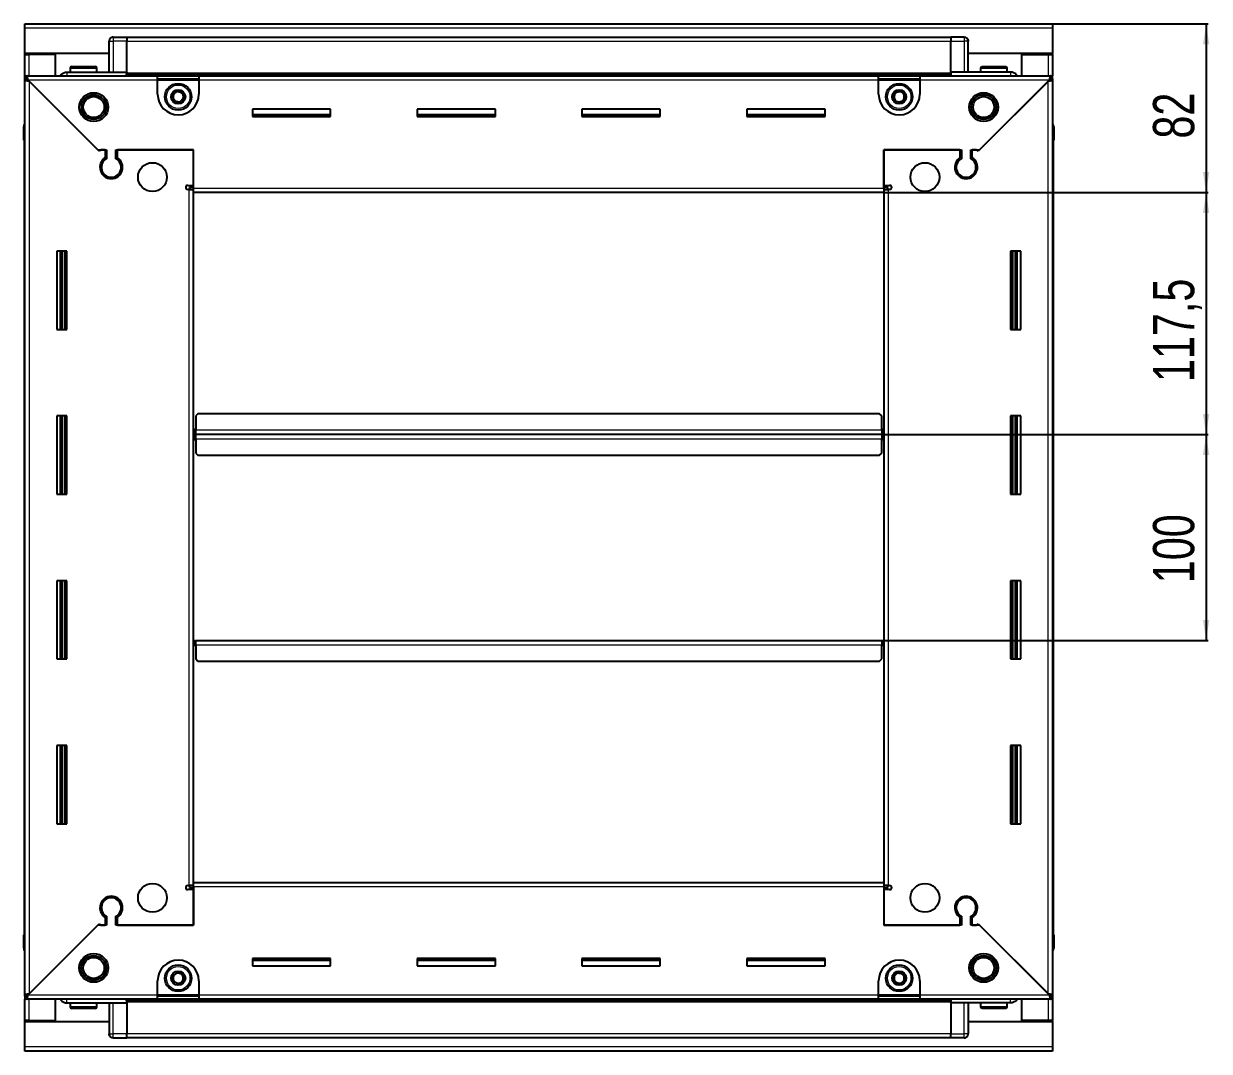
# Model space of a CAD drawing. Header units: millimetres. Extents: x 927 to 3344, y -269 to 1535.
# Drawn here: x 2769 to 3344, y 899 to 1398 of the extents above; entities that cross this region are included whole.
import ezdxf

# ---------------------------------------------------------------- set-up
doc = ezdxf.new("R2010")
doc.units = ezdxf.units.MM
doc.layers.add('FORMAT', color=7, linetype='Continuous')
doc.styles.add('SLDTEXTSTYLE0', font='TXT', dxfattribs={"width": 0.75})
doc.dimstyles.new('SLDDIMSTYLE0', dxfattribs={"dimtxt": 20, "dimasz": 10, "dimexe": 0, "dimexo": 0.0625, "dimgap": 5, "dimtad": 2, "dimdec": 1, "dimrnd": 1e-09, "dimzin": 12, "dimdsep": 46, "dimtxsty": 'SLDTEXTSTYLE0', "dimsah": 1, "dimcen": 0.09, "dimadec": 0, "dimazin": 3, "dimtfac": 1, "dimtofl": 0, "dimtmove": 0, "dimatfit": 3, "dimfxl": 0, "dimfrac": 2, "dimtolj": 1, "dimtzin": 12, "dimarcsym": 0})

# ---------------------------------------------------------------- blocks, each defined once
blk = doc.blocks.new('_D_5')
at = {"layer": 'FORMAT'}
for p, q in [((3268.15, 1397.66), (3343.64, 1397.66)), ((3342.64, 1397.66), (3342.64, 1315.66)), ((3186.15, 1315.66), (3343.64, 1315.66))]:
    blk.add_line(p, q, dxfattribs=at)
for points in [[(3342.64, 1397.66), (3341.1, 1387.66), (3344.18, 1387.66)], [(3342.64, 1315.66), (3344.18, 1325.66), (3341.1, 1325.66)]]:
    blk.add_solid(points, dxfattribs=at)
at = {"layer": 'FORMAT', "insert": (3316.86, 1341.88), "char_height": 20, "attachment_point": 1, "rotation": 90, "style": 'SLDTEXTSTYLE0'}
blk.add_mtext('82', dxfattribs=at)
blk = doc.blocks.new('_D_6')
at = {"layer": 'FORMAT'}
for p, q in [((3186.15, 1315.66), (3343.64, 1315.66)), ((3342.64, 1315.66), (3342.64, 1198.16)), ((3185.15, 1198.16), (3343.64, 1198.16))]:
    blk.add_line(p, q, dxfattribs=at)
for points in [[(3342.64, 1315.66), (3341.1, 1305.66), (3344.18, 1305.66)], [(3342.64, 1198.16), (3344.18, 1208.16), (3341.1, 1208.16)]]:
    blk.add_solid(points, dxfattribs=at)
at = {"layer": 'FORMAT', "insert": (3316.86, 1223.66), "char_height": 20, "attachment_point": 1, "rotation": 90, "style": 'SLDTEXTSTYLE0'}
blk.add_mtext('117,5', dxfattribs=at)
blk = doc.blocks.new('_D_7')
at = {"layer": 'FORMAT'}
for p, q in [((3185.15, 1198.16), (3343.64, 1198.16)), ((3342.64, 1198.16), (3342.64, 1098.16)), ((3185.15, 1098.16), (3343.64, 1098.16))]:
    blk.add_line(p, q, dxfattribs=at)
for points in [[(3342.64, 1198.16), (3341.1, 1188.16), (3344.18, 1188.16)], [(3342.64, 1098.16), (3344.18, 1108.16), (3341.1, 1108.16)]]:
    blk.add_solid(points, dxfattribs=at)
at = {"layer": 'FORMAT', "insert": (3316.86, 1125.99), "char_height": 20, "attachment_point": 1, "rotation": 90, "style": 'SLDTEXTSTYLE0'}
blk.add_mtext('100', dxfattribs=at)

msp = doc.modelspace()

# ---------------------------------------------------------------- linework, layer by layer
at = {"color": 7, "linetype": 'Continuous', "lineweight": 25}
for p, q in [((2769.14, 1397.66), (3268.14, 1397.66)), ((2769.14, 1395.56), (2769.14, 1397.66)), ((2769.14, 1383.16), (2769.14, 1395.56)), ((3268.14, 1397.66), (3268.14, 1395.56)), ((3268.14, 1395.56), (3268.14, 1383.16)), ((2810.14, 1374.16), (2810.14, 1389.16)), ((2810.82, 1390.66), (2810.82, 1390.66)), ((2812.14, 1391.16), (2818.64, 1391.16)), ((2812.14, 1391.16), (2818.64, 1391.16)), ((2818.64, 1391.16), (2818.64, 1391.16)), ((2818.64, 1391.16), (2818.64, 1391.16)), ((2818.64, 1391.16), (2818.64, 1389.16)), ((3218.64, 1391.01), (2818.64, 1391.01)), ((2818.64, 1374.16), (2818.64, 1389.16)), ((3218.64, 1391.16), (3218.64, 1391.16)), ((3225.14, 1391.16), (3218.64, 1391.16)), ((3225.14, 1391.16), (3218.64, 1391.16)), ((3218.64, 1391.16), (3218.64, 1389.16)), ((3218.64, 1374.16), (3218.64, 1389.16)), ((3227.14, 1389.16), (3227.14, 1389.16)), ((3227.14, 1374.16), (3227.14, 1389.16)), ((2810.14, 1383.16), (2769.14, 1383.16)), ((2769.14, 1382.66), (2769.14, 1383.16)), ((2769.14, 1372.41), (2769.14, 1382.66)), ((2769.14, 1382.66), (2771.24, 1382.66)), ((2770.64, 1382.66), (2770.64, 1383.16)), ((2784.14, 1382.66), (2771.24, 1382.66)), ((2784.14, 1372.41), (2784.14, 1382.66)), ((3268.14, 1383.16), (3227.14, 1383.16)), ((3253.14, 1382.66), (3266.04, 1382.66)), ((3253.14, 1372.41), (3253.14, 1382.66)), ((3266.04, 1382.66), (3268.14, 1382.66)), ((3266.64, 1382.66), (3266.64, 1383.16)), ((3268.14, 1382.66), (3268.14, 1383.16)), ((3268.14, 1382.66), (3268.14, 1372.41)), ((2791.14, 1376.06), (2791.14, 1374.16)), ((2791.94, 1376.86), (2803.34, 1376.86)), ((2804.14, 1374.16), (2804.14, 1376.06)), ((3233.14, 1376.06), (3233.14, 1374.16)), ((3233.94, 1376.86), (3245.34, 1376.86)), ((3246.14, 1374.16), (3246.14, 1376.06)), ((2769.14, 1370.91), (2769.14, 1372.41)), ((2769.14, 1372.41), (2770.14, 1372.41)), ((2769.14, 1370.41), (2769.14, 1370.91)), ((2769.14, 1370.91), (2770.14, 1370.91)), ((2769.14, 925.91), (2769.14, 1370.41)), ((2770.64, 1370.41), (2769.14, 1370.41)), ((2770.14, 1370.91), (2770.14, 1372.41)), ((2770.14, 1372.41), (2833.64, 1372.41)), ((2770.74, 1370.31), (2804.64, 1336.41)), ((2805.34, 1335.71), (2771.24, 1369.81)), ((2789.64, 1374.16), (2818.64, 1374.16)), ((2818.57, 1372.41), (2818.64, 1374.13)), ((2818.64, 1374.16), (2818.64, 1373.66)), ((2818.64, 1373.01), (3218.64, 1373.01)), ((2833.64, 1370.31), (2833.64, 1372.41)), ((2833.64, 1372.41), (2853.64, 1372.41)), ((2833.64, 1370.91), (2853.64, 1370.91)), ((2833.64, 1363.41), (2833.64, 1370.31)), ((2853.64, 1372.41), (3183.64, 1372.41)), ((2853.64, 1372.41), (2853.64, 1370.31)), ((2853.64, 1370.31), (2853.64, 1363.41)), ((3183.64, 1370.31), (3183.64, 1372.41)), ((3183.64, 1372.41), (3203.64, 1372.41)), ((3183.64, 1370.91), (3203.64, 1370.91)), ((3183.64, 1363.41), (3183.64, 1370.31)), ((3203.64, 1372.41), (3267.14, 1372.41)), ((3203.64, 1372.41), (3203.64, 1370.31)), ((3203.64, 1370.31), (3203.64, 1363.41)), ((3218.64, 1374.16), (3218.64, 1373.66)), ((3247.64, 1374.16), (3218.64, 1374.16)), ((3218.64, 1374.13), (3218.72, 1372.41)), ((3266.04, 1369.81), (3231.94, 1335.71)), ((3232.64, 1336.41), (3266.54, 1370.31)), ((3266.64, 1370.41), (3268.14, 1370.41)), ((3267.14, 1370.91), (3267.14, 1372.41)), ((3267.14, 1372.41), (3268.14, 1372.41)), ((3267.14, 1370.91), (3268.14, 1370.91)), ((3268.14, 1370.91), (3268.14, 1372.41)), ((3268.14, 1370.91), (3268.14, 1370.41)), ((3268.14, 1370.41), (3268.14, 925.91)), ((2917.64, 1356.16), (2879.64, 1356.16)), ((2879.64, 1356.16), (2879.64, 1352.66)), ((2917.64, 1353.41), (2879.64, 1353.41)), ((2879.64, 1352.66), (2917.64, 1352.66)), ((2917.64, 1352.66), (2917.64, 1356.16)), ((2997.64, 1356.16), (2959.64, 1356.16)), ((2959.64, 1356.16), (2959.64, 1352.66)), ((2997.64, 1353.41), (2959.64, 1353.41)), ((2959.64, 1352.66), (2997.64, 1352.66)), ((2997.64, 1352.66), (2997.64, 1356.16)), ((3077.64, 1356.16), (3039.64, 1356.16)), ((3039.64, 1356.16), (3039.64, 1352.66)), ((3077.64, 1353.41), (3039.64, 1353.41)), ((3039.64, 1352.66), (3077.64, 1352.66)), ((3077.64, 1352.66), (3077.64, 1356.16)), ((3157.64, 1356.16), (3119.64, 1356.16)), ((3119.64, 1356.16), (3119.64, 1352.66)), ((3157.64, 1353.41), (3119.64, 1353.41)), ((3119.64, 1352.66), (3157.64, 1352.66)), ((3157.64, 1352.66), (3157.64, 1356.16)), ((2768.64, 1347.66), (2768.64, 1341.16)), ((2768.64, 1341.16), (2768.64, 1347.66)), ((3268.14, 1348.98), (3268.14, 1348.98)), ((3268.64, 1347.66), (3268.64, 1341.16)), ((3268.64, 1341.16), (3268.64, 1347.66)), ((2768.64, 1341.16), (2768.64, 1341.16)), ((2769.14, 1341.16), (2768.64, 1341.16)), ((2768.79, 1341.16), (2768.79, 955.16)), ((3268.14, 1341.16), (3268.64, 1341.16)), ((3268.49, 955.16), (3268.49, 1341.16)), ((3268.64, 1341.16), (3268.64, 1341.16)), ((3268.64, 1341.16), (3268.64, 1341.16)), ((2804.64, 1336.41), (2808.84, 1336.41)), ((2806.04, 1336.41), (2805.34, 1335.71)), ((2808.14, 1336.41), (2806.04, 1336.41)), ((2808.14, 1336.41), (2808.14, 1332.52)), ((2808.84, 1336.41), (2808.84, 1332.12)), ((2813.44, 1336.41), (2851.14, 1336.41)), ((2813.44, 1332.12), (2813.44, 1336.41)), ((2814.14, 1332.52), (2814.14, 1336.41)), ((2851.14, 1336.41), (2814.14, 1336.41)), ((2851.14, 1317.76), (2851.14, 1336.41)), ((2851.14, 1319.16), (2851.14, 1336.41)), ((3186.14, 1336.41), (3223.84, 1336.41)), ((3186.14, 1317.76), (3186.14, 1336.41)), ((3186.14, 1336.41), (3186.14, 1319.16)), ((3223.14, 1336.41), (3186.14, 1336.41)), ((3223.14, 1336.41), (3223.14, 1332.52)), ((3223.84, 1336.41), (3223.84, 1332.12)), ((3228.44, 1336.41), (3232.64, 1336.41)), ((3228.44, 1332.12), (3228.44, 1336.41)), ((3231.24, 1336.41), (3229.14, 1336.41)), ((3229.14, 1332.52), (3229.14, 1336.41)), ((3231.94, 1335.71), (3231.24, 1336.41)), ((2809.14, 1323.55), (2809.14, 1322.79)), ((2848.29, 1319.16), (2851.14, 1319.16)), ((2851.14, 1318.16), (2849.14, 1318.16)), ((2849.14, 1318.16), (2849.14, 1317.16)), ((3186.14, 1319.16), (3188.99, 1319.16)), ((3188.14, 1318.16), (3186.14, 1318.16)), ((3188.14, 1317.16), (3188.14, 1318.16)), ((3228.14, 1323.55), (3228.14, 1322.79)), ((2849.04, 1317.16), (2848.29, 1317.16)), ((2849.04, 1317.16), (2851.14, 1317.16)), ((2851.14, 1315.66), (2851.14, 1317.76)), ((3186.14, 1315.66), (2851.14, 1315.66)), ((2851.14, 980.66), (2851.14, 1315.66)), ((3186.14, 1317.76), (3186.14, 1315.66)), ((3186.14, 1317.16), (3188.24, 1317.16)), ((3186.14, 1315.66), (3186.14, 980.66)), ((3188.99, 1317.16), (3188.24, 1317.16)), ((2789.64, 1287.16), (2784.64, 1287.16)), ((2784.64, 1287.16), (2784.64, 1249.16)), ((2786.79, 1249.16), (2786.79, 1287.16)), ((2788.58, 1249.16), (2788.58, 1287.16)), ((2788.62, 1249.16), (2788.62, 1287.16)), ((2789.64, 1249.16), (2789.64, 1287.16)), ((3247.64, 1287.16), (3247.64, 1249.16)), ((3252.64, 1287.16), (3247.64, 1287.16)), ((3248.66, 1287.16), (3248.66, 1249.16)), ((3248.7, 1287.16), (3248.7, 1249.16)), ((3250.49, 1287.16), (3250.49, 1249.16)), ((3252.64, 1249.16), (3252.64, 1287.16)), ((2784.64, 1249.16), (2789.64, 1249.16)), ((3247.64, 1249.16), (3252.64, 1249.16)), ((2789.64, 1207.16), (2784.64, 1207.16)), ((2784.64, 1207.16), (2784.64, 1169.16)), ((2786.79, 1169.16), (2786.79, 1207.16)), ((2788.58, 1169.16), (2788.58, 1207.16)), ((2788.62, 1169.16), (2788.62, 1207.16)), ((2789.64, 1169.16), (2789.64, 1207.16)), ((2853.14, 1208.16), (2852.14, 1207.16)), ((2852.14, 1207.16), (2852.14, 1200.26)), ((3184.14, 1208.16), (2853.14, 1208.16)), ((3185.14, 1207.16), (3184.14, 1208.16)), ((3185.14, 1200.26), (3185.14, 1207.16)), ((3247.64, 1207.16), (3247.64, 1169.16)), ((3252.64, 1207.16), (3247.64, 1207.16)), ((3248.66, 1207.16), (3248.66, 1169.16)), ((3248.7, 1207.16), (3248.7, 1169.16)), ((3250.49, 1207.16), (3250.49, 1169.16)), ((3252.64, 1169.16), (3252.64, 1207.16)), ((2851.89, 1198.16), (2851.14, 1198.16)), ((2852.14, 1201.01), (2851.89, 1201.01)), ((2851.89, 1201.01), (2851.89, 1198.16)), ((2851.89, 1198.16), (2851.89, 1195.31)), ((2852.14, 1198.16), (2852.14, 1200.26)), ((2852.14, 1196.06), (2852.14, 1198.16)), ((3185.14, 1198.16), (2852.14, 1198.16)), ((3185.39, 1201.01), (3185.14, 1201.01)), ((3185.14, 1200.26), (3185.14, 1198.16)), ((3185.14, 1198.16), (3185.14, 1196.06)), ((3185.39, 1198.16), (3185.39, 1201.01)), ((3185.39, 1195.31), (3185.39, 1198.16)), ((3186.14, 1198.16), (3185.39, 1198.16)), ((2851.89, 1195.31), (2852.14, 1195.31)), ((2852.14, 1196.06), (2852.14, 1189.16)), ((3185.14, 1189.16), (3185.14, 1196.06)), ((3185.14, 1195.31), (3185.39, 1195.31)), ((2852.14, 1189.16), (2853.14, 1188.16)), ((2853.14, 1188.16), (3184.14, 1188.16)), ((3184.14, 1188.16), (3185.14, 1189.16)), ((2784.64, 1169.16), (2789.64, 1169.16)), ((3247.64, 1169.16), (3252.64, 1169.16)), ((2789.64, 1127.16), (2784.64, 1127.16)), ((2784.64, 1127.16), (2784.64, 1089.16)), ((2786.79, 1089.16), (2786.79, 1127.16)), ((2788.58, 1089.16), (2788.58, 1127.16)), ((2788.62, 1089.16), (2788.62, 1127.16)), ((2789.64, 1089.16), (2789.64, 1127.16)), ((3247.64, 1127.16), (3247.64, 1089.16)), ((3252.64, 1127.16), (3247.64, 1127.16)), ((3248.66, 1127.16), (3248.66, 1089.16)), ((3248.7, 1127.16), (3248.7, 1089.16)), ((3250.49, 1127.16), (3250.49, 1089.16)), ((3252.64, 1089.16), (3252.64, 1127.16)), ((2851.14, 1098.16), (2851.89, 1098.16)), ((2851.89, 1098.16), (2851.89, 1095.31)), ((2851.89, 1095.31), (2852.14, 1095.31)), ((2852.14, 1098.16), (3185.14, 1098.16)), ((2852.14, 1096.06), (2852.14, 1098.16)), ((2852.14, 1096.06), (2852.14, 1089.16)), ((3185.14, 1098.16), (3185.14, 1096.06)), ((3185.14, 1089.16), (3185.14, 1096.06)), ((3185.14, 1095.31), (3185.39, 1095.31)), ((3185.39, 1095.31), (3185.39, 1098.16)), ((3185.39, 1098.16), (3186.14, 1098.16)), ((2784.64, 1089.16), (2789.64, 1089.16)), ((2852.14, 1089.16), (2853.14, 1088.16)), ((2853.14, 1088.16), (3184.14, 1088.16)), ((3184.14, 1088.16), (3185.14, 1089.16)), ((3247.64, 1089.16), (3252.64, 1089.16)), ((2789.64, 1047.16), (2784.64, 1047.16)), ((2784.64, 1047.16), (2784.64, 1009.16)), ((2786.79, 1009.16), (2786.79, 1047.16)), ((2788.58, 1009.16), (2788.58, 1047.16)), ((2788.62, 1009.16), (2788.62, 1047.16)), ((2789.64, 1009.16), (2789.64, 1047.16)), ((3247.64, 1047.16), (3247.64, 1009.16)), ((3252.64, 1047.16), (3247.64, 1047.16)), ((3248.66, 1047.16), (3248.66, 1009.16)), ((3248.7, 1047.16), (3248.7, 1009.16)), ((3250.49, 1047.16), (3250.49, 1009.16)), ((3252.64, 1009.16), (3252.64, 1047.16)), ((2784.64, 1009.16), (2789.64, 1009.16)), ((3247.64, 1009.16), (3252.64, 1009.16)), ((2848.29, 979.16), (2849.04, 979.16)), ((2851.14, 979.16), (2849.04, 979.16)), ((2849.14, 979.16), (2849.14, 978.16)), ((2851.14, 978.56), (2851.14, 980.66)), ((2851.14, 980.66), (3186.14, 980.66)), ((2851.14, 978.56), (2851.14, 959.91)), ((3186.14, 980.66), (3186.14, 978.56)), ((3188.24, 979.16), (3186.14, 979.16)), ((3186.14, 978.56), (3186.14, 959.91)), ((3188.14, 978.16), (3188.14, 979.16)), ((3188.24, 979.16), (3188.99, 979.16)), ((2809.14, 973.53), (2809.14, 972.77)), ((2851.14, 977.16), (2848.29, 977.16)), ((2849.14, 978.16), (2851.14, 978.16)), ((2851.14, 959.91), (2851.14, 977.16)), ((3186.14, 978.16), (3188.14, 978.16)), ((3186.14, 977.16), (3186.14, 959.91)), ((3188.99, 977.16), (3186.14, 977.16)), ((3228.14, 973.53), (3228.14, 972.77)), ((2808.14, 963.8), (2808.14, 959.91)), ((2808.84, 964.2), (2808.84, 959.91)), ((2813.44, 959.91), (2813.44, 964.2)), ((2814.14, 959.91), (2814.14, 963.8)), ((3223.14, 963.8), (3223.14, 959.91)), ((3223.84, 964.2), (3223.84, 959.91)), ((3228.44, 959.91), (3228.44, 964.2)), ((3229.14, 959.91), (3229.14, 963.8)), ((2804.64, 959.91), (2770.74, 926.01)), ((2771.24, 926.51), (2805.34, 960.61)), ((2808.84, 959.91), (2804.64, 959.91)), ((2805.34, 960.61), (2806.04, 959.91)), ((2806.04, 959.91), (2808.14, 959.91)), ((2851.14, 959.91), (2813.44, 959.91)), ((2814.14, 959.91), (2851.14, 959.91)), ((3223.84, 959.91), (3186.14, 959.91)), ((3186.14, 959.91), (3223.14, 959.91)), ((3232.64, 959.91), (3228.44, 959.91)), ((3229.14, 959.91), (3231.24, 959.91)), ((3231.24, 959.91), (3231.94, 960.61)), ((3231.94, 960.61), (3266.04, 926.51)), ((3266.54, 926.01), (3232.64, 959.91)), ((2768.64, 955.16), (2768.64, 955.16)), ((2768.64, 948.66), (2768.64, 955.16)), ((2768.64, 955.16), (2768.64, 955.16)), ((2768.64, 955.16), (2768.64, 948.66)), ((2769.14, 955.16), (2768.64, 955.16)), ((3268.14, 955.16), (3268.64, 955.16)), ((3268.64, 955.16), (3268.64, 955.16)), ((3268.64, 948.66), (3268.64, 955.16)), ((3268.64, 955.16), (3268.64, 948.66)), ((2769.14, 947.34), (2769.14, 947.34)), ((2917.64, 943.66), (2879.64, 943.66)), ((2879.64, 943.66), (2879.64, 940.16)), ((2879.64, 942.91), (2917.64, 942.91)), ((2879.64, 940.16), (2917.64, 940.16)), ((2917.64, 940.16), (2917.64, 943.66)), ((2997.64, 943.66), (2959.64, 943.66)), ((2959.64, 943.66), (2959.64, 940.16)), ((2959.64, 942.91), (2997.64, 942.91)), ((2959.64, 940.16), (2997.64, 940.16)), ((2997.64, 940.16), (2997.64, 943.66)), ((3077.64, 943.66), (3039.64, 943.66)), ((3039.64, 943.66), (3039.64, 940.16)), ((3039.64, 942.91), (3077.64, 942.91)), ((3039.64, 940.16), (3077.64, 940.16)), ((3077.64, 940.16), (3077.64, 943.66)), ((3157.64, 943.66), (3119.64, 943.66)), ((3119.64, 943.66), (3119.64, 940.16)), ((3119.64, 942.91), (3157.64, 942.91)), ((3119.64, 940.16), (3157.64, 940.16)), ((3157.64, 940.16), (3157.64, 943.66)), ((2833.64, 926.01), (2833.64, 932.91)), ((2853.64, 932.91), (2853.64, 926.01)), ((3183.64, 926.01), (3183.64, 932.91)), ((3203.64, 932.91), (3203.64, 926.01)), ((2769.14, 925.41), (2769.14, 925.91)), ((2770.64, 925.91), (2769.14, 925.91)), ((2769.14, 925.41), (2769.14, 923.91)), ((2770.14, 925.41), (2769.14, 925.41)), ((2769.14, 913.66), (2769.14, 923.91)), ((2770.14, 923.91), (2769.14, 923.91)), ((2770.14, 925.41), (2770.14, 923.91)), ((2833.64, 923.91), (2770.14, 923.91)), ((2784.14, 913.66), (2784.14, 923.91)), ((2789.64, 922.16), (2818.64, 922.16)), ((2791.14, 922.16), (2791.14, 920.26)), ((2804.14, 920.26), (2804.14, 922.16)), ((2810.14, 922.16), (2810.14, 907.16)), ((2818.64, 922.19), (2818.57, 923.91)), ((3218.64, 923.31), (2818.64, 923.31)), ((2818.64, 922.16), (2818.64, 922.66)), ((2818.64, 922.16), (2818.64, 907.16)), ((2833.64, 923.91), (2833.64, 926.01)), ((2853.64, 925.41), (2833.64, 925.41)), ((2853.64, 923.91), (2833.64, 923.91)), ((2853.64, 926.01), (2853.64, 923.91)), ((3183.64, 923.91), (2853.64, 923.91)), ((3183.64, 923.91), (3183.64, 926.01)), ((3203.64, 925.41), (3183.64, 925.41)), ((3203.64, 923.91), (3183.64, 923.91)), ((3203.64, 926.01), (3203.64, 923.91)), ((3267.14, 923.91), (3203.64, 923.91)), ((3218.72, 923.91), (3218.64, 922.19)), ((3218.64, 922.16), (3218.64, 922.66)), ((3247.64, 922.16), (3218.64, 922.16)), ((3218.64, 922.16), (3218.64, 907.16)), ((3227.14, 922.16), (3227.14, 907.16)), ((3233.14, 922.16), (3233.14, 920.26)), ((3246.14, 920.26), (3246.14, 922.16)), ((3253.14, 913.66), (3253.14, 923.91)), ((3266.64, 925.91), (3268.14, 925.91)), ((3267.14, 925.41), (3267.14, 923.91)), ((3268.14, 925.41), (3267.14, 925.41)), ((3268.14, 923.91), (3267.14, 923.91)), ((3268.14, 925.91), (3268.14, 925.41)), ((3268.14, 925.41), (3268.14, 923.91)), ((3268.14, 923.91), (3268.14, 913.66)), ((2795.72, 919.46), (2791.94, 919.46)), ((2803.34, 919.46), (2795.72, 919.46)), ((3240.93, 919.46), (3233.94, 919.46)), ((3245.34, 919.46), (3240.93, 919.46)), ((2771.24, 913.66), (2769.14, 913.66)), ((2769.14, 913.16), (2769.14, 913.66)), ((2769.14, 913.16), (2810.14, 913.16)), ((2769.14, 900.76), (2769.14, 913.16)), ((2770.64, 913.16), (2770.64, 913.66)), ((2771.24, 913.66), (2784.14, 913.66)), ((3227.14, 913.16), (3268.14, 913.16)), ((3266.04, 913.66), (3253.14, 913.66)), ((3268.14, 913.66), (3266.04, 913.66)), ((3266.64, 913.16), (3266.64, 913.66)), ((3268.14, 913.16), (3268.14, 913.66)), ((3268.14, 913.16), (3268.14, 900.76)), ((2810.14, 907.16), (2810.14, 907.16)), ((2812.14, 905.16), (2818.64, 905.16)), ((2812.14, 905.16), (2818.64, 905.16)), ((2818.64, 905.16), (2818.64, 907.16)), ((2818.64, 905.31), (3218.64, 905.31)), ((2818.64, 905.16), (2818.64, 905.16)), ((3218.64, 905.16), (3218.64, 907.16)), ((3225.14, 905.16), (3218.64, 905.16)), ((3218.64, 905.16), (3218.64, 905.16)), ((3218.64, 905.16), (3218.64, 905.16)), ((3225.14, 905.16), (3218.64, 905.16)), ((3226.46, 905.66), (3226.46, 905.66)), ((2769.14, 898.66), (2769.14, 900.76)), ((3268.14, 898.66), (2769.14, 898.66)), ((3268.14, 900.76), (3268.14, 898.66))]:
    msp.add_line(p, q, dxfattribs=at)
at = {"color": 8, "linetype": 'Continuous', "lineweight": 18}
for p, q in [((3268.14, 1395.56), (2769.14, 1395.56)), ((2810.14, 1389.16), (2812.14, 1389.16)), ((2812.14, 1391.16), (2812.14, 1389.16)), ((2812.14, 1389.16), (2812.14, 1374.16)), ((2818.64, 1389.16), (2812.14, 1389.16)), ((3218.64, 1389.01), (2818.64, 1389.01)), ((3218.64, 1389.16), (3225.14, 1389.16)), ((3225.14, 1391.16), (3225.14, 1389.16)), ((3225.14, 1389.16), (3225.14, 1374.16)), ((3227.14, 1389.16), (3225.14, 1389.16)), ((2771.24, 1382.66), (2771.24, 1383.16)), ((2771.24, 1372.41), (2771.24, 1382.66)), ((3266.04, 1383.16), (3266.04, 1382.66)), ((3266.04, 1382.66), (3266.04, 1372.41)), ((2791.14, 1376.06), (2804.14, 1376.06)), ((3233.14, 1376.06), (3246.14, 1376.06)), ((2833.64, 1370.31), (2770.74, 1370.31)), ((2771.24, 1369.81), (2771.24, 926.51)), ((3218.64, 1373.66), (2818.64, 1373.66)), ((3218.64, 1372.42), (2818.64, 1372.42)), ((2833.64, 1370.31), (2853.64, 1370.31)), ((3183.64, 1370.31), (2853.64, 1370.31)), ((3183.64, 1370.31), (3203.64, 1370.31)), ((3266.54, 1370.31), (3203.64, 1370.31)), ((3266.04, 926.51), (3266.04, 1369.81)), ((2769.14, 1347.66), (2768.64, 1347.66)), ((3268.14, 1347.66), (3268.64, 1347.66)), ((2849.04, 979.16), (2849.04, 1317.16)), ((2851.14, 1317.76), (3186.14, 1317.76)), ((3188.24, 1317.16), (3188.24, 979.16)), ((2786.14, 1287.16), (2786.14, 1249.16)), ((2787.38, 1287.16), (2787.38, 1249.16)), ((3249.9, 1249.16), (3249.9, 1287.16)), ((3251.14, 1249.16), (3251.14, 1287.16)), ((2786.14, 1207.16), (2786.14, 1169.16)), ((2787.38, 1207.16), (2787.38, 1169.16)), ((3249.9, 1169.16), (3249.9, 1207.16)), ((3251.14, 1169.16), (3251.14, 1207.16)), ((3185.14, 1200.26), (2852.14, 1200.26)), ((2852.14, 1196.06), (3185.14, 1196.06)), ((2786.14, 1127.16), (2786.14, 1089.16)), ((2787.38, 1127.16), (2787.38, 1089.16)), ((3249.9, 1089.16), (3249.9, 1127.16)), ((3251.14, 1089.16), (3251.14, 1127.16)), ((2852.14, 1096.06), (3185.14, 1096.06)), ((2786.14, 1047.16), (2786.14, 1009.16)), ((2787.38, 1047.16), (2787.38, 1009.16)), ((3249.9, 1009.16), (3249.9, 1047.16)), ((3251.14, 1009.16), (3251.14, 1047.16)), ((3186.14, 978.56), (2851.14, 978.56)), ((2769.14, 948.66), (2768.64, 948.66)), ((3268.14, 948.66), (3268.64, 948.66)), ((2770.74, 926.01), (2833.64, 926.01)), ((2771.24, 913.66), (2771.24, 923.91)), ((2812.14, 907.16), (2812.14, 922.16)), ((2818.64, 923.89), (3218.64, 923.89)), ((2818.64, 922.66), (3218.64, 922.66)), ((2853.64, 926.01), (2833.64, 926.01)), ((2853.64, 926.01), (3183.64, 926.01)), ((3203.64, 926.01), (3183.64, 926.01)), ((3203.64, 926.01), (3266.54, 926.01)), ((3225.14, 907.16), (3225.14, 922.16)), ((3266.04, 923.91), (3266.04, 913.66)), ((2795.45, 920.26), (2791.14, 920.26)), ((2804.14, 920.26), (2795.45, 920.26)), ((3241.11, 920.26), (3233.14, 920.26)), ((3246.14, 920.26), (3241.11, 920.26)), ((2771.24, 913.16), (2771.24, 913.66)), ((3266.04, 913.66), (3266.04, 913.16)), ((2810.14, 907.16), (2812.14, 907.16)), ((2818.64, 907.16), (2812.14, 907.16)), ((2812.14, 905.16), (2812.14, 907.16)), ((2818.64, 907.31), (3218.64, 907.31)), ((3218.64, 907.16), (3225.14, 907.16)), ((3227.14, 907.16), (3225.14, 907.16)), ((3225.14, 905.16), (3225.14, 907.16)), ((3268.14, 900.76), (2769.14, 900.76))]:
    msp.add_line(p, q, dxfattribs=at)
at = {"color": 7, "linetype": 'Continuous', "lineweight": 25, "flags": 128}
for points in [[(3226.99, 1389.91), (3227.1, 1389.55), (3227.14, 1389.16)], [(2810.29, 906.41), (2810.18, 906.77), (2810.14, 907.16)]]:
    msp.add_lwpolyline(points, dxfattribs=at)
at = {"color": 7, "linetype": 'Continuous', "lineweight": 25}
for centre, radius in [((2802.64, 1357.16), 7), ((2843.64, 1362.16), 6.5), ((2843.64, 1362.16), 3.46), ((3193.64, 1362.16), 6.5), ((3193.64, 1362.16), 3.46), ((3234.64, 1357.16), 7), ((2802.64, 1357.16), 6.02), ((2802.64, 1357.16), 5.1), ((3234.64, 1357.16), 6.03), ((3234.64, 1357.16), 5.1), ((2831.14, 1323.16), 7), ((3206.14, 1323.16), 7), ((2831.14, 973.16), 7), ((3206.14, 973.16), 7), ((2802.64, 939.16), 7), ((2802.64, 939.16), 6.03), ((2802.64, 939.16), 5.1), ((3234.64, 939.16), 7), ((3234.64, 939.16), 6.03), ((3234.64, 939.16), 5.1), ((2843.64, 934.16), 6.5), ((3193.64, 934.16), 6.5), ((2843.64, 934.16), 3.46), ((3193.64, 934.16), 3.46)]:
    msp.add_circle(centre, radius, dxfattribs=at)
at = {"color": 8, "linetype": 'Continuous', "lineweight": 18}
for centre in [(2843.64, 1362.16), (3193.64, 1362.16), (2843.64, 934.16), (3193.64, 934.16)]:
    msp.add_circle(centre, 5.7, dxfattribs=at)
at = {"color": 7, "linetype": 'Continuous', "lineweight": 25}
for centre, radius, start, end in [((2812.14, 1389.16), 2, 90, 180), ((2812.14, 1389.16), 2, 123.94202, 131.40962), ((2812.14, 1389.16), 2, 90, 108.58003), ((3225.14, 1389.16), 2, 0, 90), ((2791.94, 1376.06), 0.8, 90, 180), ((2803.34, 1376.06), 0.8, 0, 90), ((3233.94, 1376.06), 0.8, 90, 180), ((3245.34, 1376.06), 0.8, 0, 90), ((2809.94, 1374.36), 0.2, 270, 0), ((3227.34, 1374.36), 0.2, 180, 270), ((2843.64, 1362.16), 2.5, 74.01559, 134.01559), ((2843.64, 1362.16), 2.5, 14.01559, 74.01559), ((3193.64, 1362.16), 2.5, 100.11158, 160.11158), ((3193.64, 1362.16), 2.5, 40.11158, 100.11158), ((2843.64, 1363.41), 10, 180, 270), ((2843.64, 1362.16), 2.5, 134.01559, 194.01559), ((2843.64, 1362.16), 2.5, 194.01559, 254.01559), ((2843.64, 1362.16), 2.5, 254.01559, 314.01559), ((2843.64, 1363.41), 10, 270, 0), ((2843.64, 1362.16), 2.5, 314.01559, 14.01559), ((3193.64, 1363.41), 10, 180, 270), ((3193.64, 1362.16), 2.5, 160.11158, 220.11158), ((3193.64, 1362.16), 2.5, 220.11158, 280.11158), ((3193.64, 1363.41), 10, 270, 0), ((3193.64, 1362.16), 2.5, 280.11158, 340.11158), ((3193.64, 1362.16), 2.5, 340.11158, 40.11158), ((2770.64, 1347.66), 2, 138.57492, 180), ((2770.64, 1347.66), 2, 138.59038, 180), ((3266.64, 1347.66), 2, 0, 41.39416), ((2811.14, 1327.91), 5.5, 123.05573, 56.94427), ((2811.14, 1327.91), 4.8, 118.63099, 61.36901), ((3226.14, 1327.91), 5.5, 123.05573, 56.94427), ((3226.14, 1327.91), 4.8, 118.63099, 61.36901), ((2848.29, 1318.16), 1, 90, 270), ((3188.99, 1318.16), 1, 270, 90), ((2848.29, 978.16), 1, 90, 270), ((3188.99, 978.16), 1, 270, 90), ((2811.14, 968.41), 5.5, 303.05573, 236.94427), ((2811.14, 968.41), 4.8, 298.63099, 241.36901), ((3226.14, 968.41), 5.5, 303.05573, 236.94427), ((3226.14, 968.41), 4.8, 298.63099, 241.36901), ((2770.64, 948.66), 2, 180, 221.39416), ((3266.64, 948.66), 2, 318.57492, 360), ((3266.64, 948.66), 2, 318.59038, 0), ((2843.64, 932.91), 10, 90, 180), ((2843.64, 932.91), 10, 0, 90), ((3193.64, 932.91), 10, 90, 180), ((3193.64, 932.91), 10, 0, 90), ((2843.64, 934.16), 2.5, 127.47401, 187.47401), ((2843.64, 934.16), 2.5, 187.47401, 247.47401), ((2843.64, 934.16), 2.5, 67.47401, 127.47401), ((2843.64, 934.16), 2.5, 7.47401, 67.47401), ((2843.64, 934.16), 2.5, 307.47401, 7.47401), ((3193.64, 934.16), 2.5, 147.04236, 207.04236), ((3193.64, 934.16), 2.5, 207.04236, 267.04236), ((3193.64, 934.16), 2.5, 87.04236, 147.04236), ((3193.64, 934.16), 2.5, 267.04236, 327.04236), ((3193.64, 934.16), 2.5, 27.04236, 87.04236), ((3193.64, 934.16), 2.5, 327.04236, 27.04236), ((2843.64, 934.16), 2.5, 247.47401, 307.47401), ((2809.94, 921.96), 0.2, 0, 90), ((3227.34, 921.96), 0.2, 90, 180), ((2791.94, 920.26), 0.8, 180, 270), ((2803.34, 920.26), 0.8, 270, 360), ((3233.94, 920.26), 0.8, 180, 270), ((3245.34, 920.26), 0.8, 270, 360), ((2812.14, 907.16), 2, 180, 270), ((3225.14, 907.16), 2, 270, 0), ((3225.14, 907.16), 2, 270, 288.58003), ((3225.14, 907.16), 2, 303.94202, 311.40962)]:
    msp.add_arc(centre, radius, start, end, dxfattribs=at)
for points, knots in [([(2769.14, 1370.41), (2769.17, 1370.36), (2769.22, 1370.27), (2769.61, 1370.14), (2770.17, 1370.01), (2770.75, 1369.9), (2771.11, 1369.83), (2771.24, 1369.81)], [0, 0, 0, 0, 0.230255, 0.448522, 0.666786, 0.88505, 1, 1, 1, 1]), ([(2770.74, 1370.31), (2770.69, 1370.56), (2770.6, 1371.06), (2770.47, 1371.7), (2770.34, 1372.16), (2770.23, 1372.38), (2770.16, 1372.4), (2770.14, 1372.41)], [0, 0, 0, 0, 0.230255, 0.448522, 0.666786, 0.88505, 1, 1, 1, 1]), ([(2786.43, 1372.41), (2786.55, 1372.61), (2786.93, 1373.26), (2788.09, 1373.97), (2789.12, 1374.09), (2789.64, 1374.16)], [0, 0, 0, 0, 0.1822499, 0.5911249, 1, 1, 1, 1]), ([(2818.64, 1374.16), (2818.64, 1374.12), (2818.64, 1374.05), (2818.64, 1373.43), (2818.64, 1372.87), (2818.64, 1372.49), (2818.64, 1372.48)], [0, 0, 0, 0, 0.330266, 0.660532, 0.990799, 1, 1, 1, 1]), ([(3218.64, 1374.16), (3218.64, 1374.12), (3218.64, 1374.05), (3218.64, 1373.43), (3218.64, 1372.87), (3218.64, 1372.49), (3218.64, 1372.48)], [0, 0, 0, 0, 0.330266, 0.660532, 0.990799, 1, 1, 1, 1]), ([(3250.86, 1372.41), (3250.74, 1372.61), (3250.35, 1373.26), (3249.19, 1373.97), (3248.16, 1374.09), (3247.64, 1374.16)], [0, 0, 0, 0, 0.18225, 0.591125, 1, 1, 1, 1]), ([(3266.04, 1369.81), (3266.29, 1369.85), (3266.79, 1369.94), (3267.43, 1370.08), (3267.89, 1370.21), (3268.11, 1370.32), (3268.13, 1370.39), (3268.14, 1370.41)], [0, 0, 0, 0, 0.230255, 0.448522, 0.666786, 0.88505, 1, 1, 1, 1]), ([(3267.14, 1372.41), (3267.09, 1372.38), (3267, 1372.33), (3266.87, 1371.94), (3266.74, 1371.38), (3266.63, 1370.8), (3266.56, 1370.43), (3266.54, 1370.31)], [0, 0, 0, 0, 0.230255, 0.448522, 0.666786, 0.88505, 1, 1, 1, 1]), ([(2840.87, 1362.95), (2841.24, 1363.31), (2841.93, 1363.98), (2842.62, 1364.65), (2842.94, 1364.96)], [0, 0, 0, 0, 0.534686, 1, 1, 1, 1]), ([(2842.94, 1364.96), (2843.44, 1364.82), (2844.36, 1364.55), (2845.29, 1364.29), (2845.72, 1364.16)], [0, 0, 0, 0, 0.534686, 1, 1, 1, 1]), ([(2845.72, 1364.16), (2845.75, 1364.04), (2845.89, 1363.46), (2846.13, 1362.5), (2846.33, 1361.7), (2846.42, 1361.36)], [0, 0, 0, 0, 0.133125, 0.637099, 1, 1, 1, 1]), ([(3190.8, 1361.65), (3190.84, 1361.77), (3191.05, 1362.33), (3191.38, 1363.27), (3191.66, 1364.04), (3191.78, 1364.37)], [0, 0, 0, 0, 0.1331247, 0.6370994, 1, 1, 1, 1]), ([(3191.78, 1364.37), (3192.29, 1364.46), (3193.24, 1364.63), (3194.18, 1364.79), (3194.62, 1364.87)], [0, 0, 0, 0, 0.534686, 1, 1, 1, 1]), ([(3194.62, 1364.87), (3194.96, 1364.48), (3195.58, 1363.74), (3196.19, 1363.01), (3196.48, 1362.67)], [0, 0, 0, 0, 0.534686, 1, 1, 1, 1]), ([(2841.56, 1360.15), (2841.48, 1360.49), (2841.28, 1361.29), (2841.04, 1362.25), (2840.9, 1362.83), (2840.87, 1362.95)], [0, 0, 0, 0, 0.3629006, 0.8668753, 1, 1, 1, 1]), ([(2844.34, 1359.36), (2843.84, 1359.5), (2842.92, 1359.77), (2841.99, 1360.03), (2841.56, 1360.15)], [0, 0, 0, 0, 0.534686, 1, 1, 1, 1]), ([(2846.42, 1361.36), (2846.05, 1361.01), (2845.35, 1360.34), (2844.66, 1359.67), (2844.34, 1359.36)], [0, 0, 0, 0, 0.5346859, 1, 1, 1, 1]), ([(3192.66, 1359.44), (3192.33, 1359.84), (3191.7, 1360.58), (3191.09, 1361.31), (3190.8, 1361.65)], [0, 0, 0, 0, 0.534686, 1, 1, 1, 1]), ([(3195.5, 1359.95), (3194.99, 1359.86), (3194.04, 1359.69), (3193.1, 1359.52), (3192.66, 1359.44)], [0, 0, 0, 0, 0.5346859, 1, 1, 1, 1]), ([(3196.48, 1362.67), (3196.37, 1362.34), (3196.09, 1361.57), (3195.75, 1360.63), (3195.54, 1360.07), (3195.5, 1359.95)], [0, 0, 0, 0, 0.362901, 0.866875, 1, 1, 1, 1]), ([(2840.97, 935.26), (2841.07, 935.34), (2841.55, 935.7), (2842.34, 936.31), (2842.99, 936.81), (2843.27, 937.02)], [0, 0, 0, 0, 0.133125, 0.637099, 1, 1, 1, 1]), ([(2841.35, 932.4), (2841.28, 932.91), (2841.16, 933.87), (2841.03, 934.82), (2840.97, 935.26)], [0, 0, 0, 0, 0.534686, 1, 1, 1, 1]), ([(2844.02, 931.3), (2843.54, 931.49), (2842.65, 931.86), (2841.76, 932.23), (2841.35, 932.4)], [0, 0, 0, 0, 0.534686, 1, 1, 1, 1]), ([(2843.27, 937.02), (2843.74, 936.82), (2844.63, 936.45), (2845.52, 936.09), (2845.93, 935.91)], [0, 0, 0, 0, 0.534686, 1, 1, 1, 1]), ([(2846.31, 933.05), (2846.03, 932.84), (2845.38, 932.34), (2844.59, 931.74), (2844.12, 931.37), (2844.02, 931.3)], [0, 0, 0, 0, 0.362901, 0.866875, 1, 1, 1, 1]), ([(2845.93, 935.91), (2846, 935.4), (2846.12, 934.45), (2846.25, 933.5), (2846.31, 933.05)], [0, 0, 0, 0, 0.5346859, 1, 1, 1, 1]), ([(3190.76, 934.31), (3191.04, 934.74), (3191.56, 935.55), (3192.09, 936.36), (3192.33, 936.73)], [0, 0, 0, 0, 0.5346859, 1, 1, 1, 1]), ([(3192.07, 931.74), (3191.84, 932.2), (3191.4, 933.05), (3190.96, 933.91), (3190.76, 934.31)], [0, 0, 0, 0, 0.534686, 1, 1, 1, 1]), ([(3192.33, 936.73), (3192.45, 936.72), (3193.05, 936.69), (3194.04, 936.64), (3194.87, 936.6), (3195.21, 936.58)], [0, 0, 0, 0, 0.133125, 0.637099, 1, 1, 1, 1]), ([(3196.52, 934.01), (3196.24, 933.58), (3195.72, 932.77), (3195.2, 931.96), (3194.95, 931.59)], [0, 0, 0, 0, 0.5346859, 1, 1, 1, 1]), ([(3195.21, 936.58), (3195.45, 936.12), (3195.88, 935.26), (3196.32, 934.41), (3196.52, 934.01)], [0, 0, 0, 0, 0.534686, 1, 1, 1, 1]), ([(3194.95, 931.59), (3194.61, 931.61), (3193.79, 931.65), (3192.79, 931.7), (3192.2, 931.73), (3192.07, 931.74)], [0, 0, 0, 0, 0.362901, 0.866875, 1, 1, 1, 1]), ([(2771.24, 926.51), (2770.99, 926.46), (2770.49, 926.37), (2769.85, 926.24), (2769.39, 926.11), (2769.17, 926), (2769.15, 925.93), (2769.14, 925.91)], [0, 0, 0, 0, 0.2302553, 0.4485219, 0.6667858, 0.8850496, 1, 1, 1, 1]), ([(2770.14, 923.91), (2770.19, 923.94), (2770.28, 923.99), (2770.41, 924.38), (2770.54, 924.94), (2770.65, 925.52), (2770.72, 925.88), (2770.74, 926.01)], [0, 0, 0, 0, 0.230255, 0.448522, 0.666786, 0.88505, 1, 1, 1, 1]), ([(2786.43, 923.91), (2786.55, 923.71), (2786.93, 923.06), (2788.09, 922.35), (2789.12, 922.22), (2789.64, 922.16)], [0, 0, 0, 0, 0.18225, 0.591125, 1, 1, 1, 1]), ([(2818.64, 922.16), (2818.64, 922.2), (2818.64, 922.27), (2818.64, 922.89), (2818.64, 923.47), (2818.64, 923.86), (2818.64, 923.89)], [0, 0, 0, 0, 0.324279, 0.648558, 0.972836, 1, 1, 1, 1]), ([(3218.64, 922.16), (3218.64, 922.2), (3218.64, 922.27), (3218.64, 922.89), (3218.64, 923.47), (3218.64, 923.86), (3218.64, 923.89)], [0, 0, 0, 0, 0.3242788, 0.6485576, 0.9728365, 1, 1, 1, 1]), ([(3250.86, 923.91), (3250.74, 923.71), (3250.35, 923.06), (3249.19, 922.35), (3248.16, 922.22), (3247.64, 922.16)], [0, 0, 0, 0, 0.18225, 0.591125, 1, 1, 1, 1]), ([(3268.14, 925.91), (3268.11, 925.95), (3268.06, 926.04), (3267.67, 926.18), (3267.11, 926.31), (3266.53, 926.42), (3266.17, 926.49), (3266.04, 926.51)], [0, 0, 0, 0, 0.230255, 0.448522, 0.666786, 0.88505, 1, 1, 1, 1]), ([(3266.54, 926.01), (3266.59, 925.76), (3266.68, 925.26), (3266.81, 924.62), (3266.94, 924.16), (3267.05, 923.94), (3267.12, 923.92), (3267.14, 923.91)], [0, 0, 0, 0, 0.230255, 0.448522, 0.666786, 0.88505, 1, 1, 1, 1])]:
    msp.add_open_spline(points, degree=3, knots=knots, dxfattribs=at)
for points in [[(2770.74, 1370.31), (2770.69, 1370.39), (2770.59, 1370.54), (2770.44, 1370.74), (2770.29, 1370.88), (2770.19, 1370.9), (2770.14, 1370.91)], [(2770.64, 1370.41), (2770.65, 1370.36), (2770.67, 1370.26), (2770.81, 1370.11), (2771, 1369.96), (2771.16, 1369.86), (2771.24, 1369.81)], [(3266.04, 1369.81), (3266.12, 1369.86), (3266.28, 1369.96), (3266.47, 1370.11), (3266.61, 1370.26), (3266.63, 1370.36), (3266.64, 1370.41)], [(3267.14, 1370.91), (3267.09, 1370.9), (3266.99, 1370.88), (3266.84, 1370.74), (3266.69, 1370.54), (3266.59, 1370.39), (3266.54, 1370.31)], [(2770.14, 925.41), (2770.19, 925.42), (2770.29, 925.44), (2770.44, 925.57), (2770.59, 925.77), (2770.69, 925.93), (2770.74, 926.01)], [(2771.24, 926.51), (2771.16, 926.46), (2771, 926.36), (2770.81, 926.21), (2770.67, 926.06), (2770.65, 925.96), (2770.64, 925.91)], [(3266.64, 925.91), (3266.63, 925.96), (3266.61, 926.06), (3266.47, 926.21), (3266.28, 926.36), (3266.12, 926.46), (3266.04, 926.51)], [(3266.54, 926.01), (3266.59, 925.93), (3266.69, 925.77), (3266.84, 925.57), (3266.99, 925.44), (3267.09, 925.42), (3267.14, 925.41)]]:
    msp.add_open_spline(points, degree=3, dxfattribs=at)
at = {"color": 8, "linetype": 'Continuous', "lineweight": 18}
for points in [[(2789.64, 1374.16), (2789.64, 1374.11), (2789.64, 1374.04), (2789.64, 1373.6), (2789.64, 1373.15), (2789.64, 1372.74), (2789.64, 1372.46), (2789.64, 1372.41)], [(3247.64, 1374.16), (3247.64, 1374.11), (3247.64, 1374.04), (3247.64, 1373.6), (3247.64, 1373.15), (3247.64, 1372.74), (3247.64, 1372.46), (3247.64, 1372.41)], [(2789.64, 922.16), (2789.64, 922.21), (2789.64, 922.28), (2789.64, 922.71), (2789.64, 923.17), (2789.64, 923.58), (2789.64, 923.85), (2789.64, 923.91)], [(3247.64, 922.16), (3247.64, 922.21), (3247.64, 922.28), (3247.64, 922.71), (3247.64, 923.17), (3247.64, 923.58), (3247.64, 923.85), (3247.64, 923.91)]]:
    msp.add_open_spline(points, degree=3, knots=[0, 0, 0, 0, 0.359753, 0.553414, 0.751185, 0.948956, 1, 1, 1, 1], dxfattribs=at)

# ---------------------------------------------------------------- dimensions: what is measured, and where the dimension line sits
at = {"layer": 'FORMAT'}
for base, p1, p2, picture, middle in [((3342.64, 1315.66), (3268.14, 1397.66), (3186.14, 1315.66), '_D_5', (3342.64, 1356.66)), ((3342.64, 1198.16), (3186.14, 1315.66), (3185.14, 1198.16), '_D_6', (3342.64, 1256.91)), ((3342.64, 1098.16), (3185.14, 1198.16), (3185.14, 1098.16), '_D_7', (3342.64, 1148.16))]:
    dim = msp.add_linear_dim(base=base, p1=p1, p2=p2, angle=90, dimstyle='SLDDIMSTYLE0', dxfattribs=at)
    dim.commit()
    dim.dimension.update_dxf_attribs({"geometry": picture, "text_midpoint": middle, "dimtype": 160})

doc.saveas('drawing.dxf')
